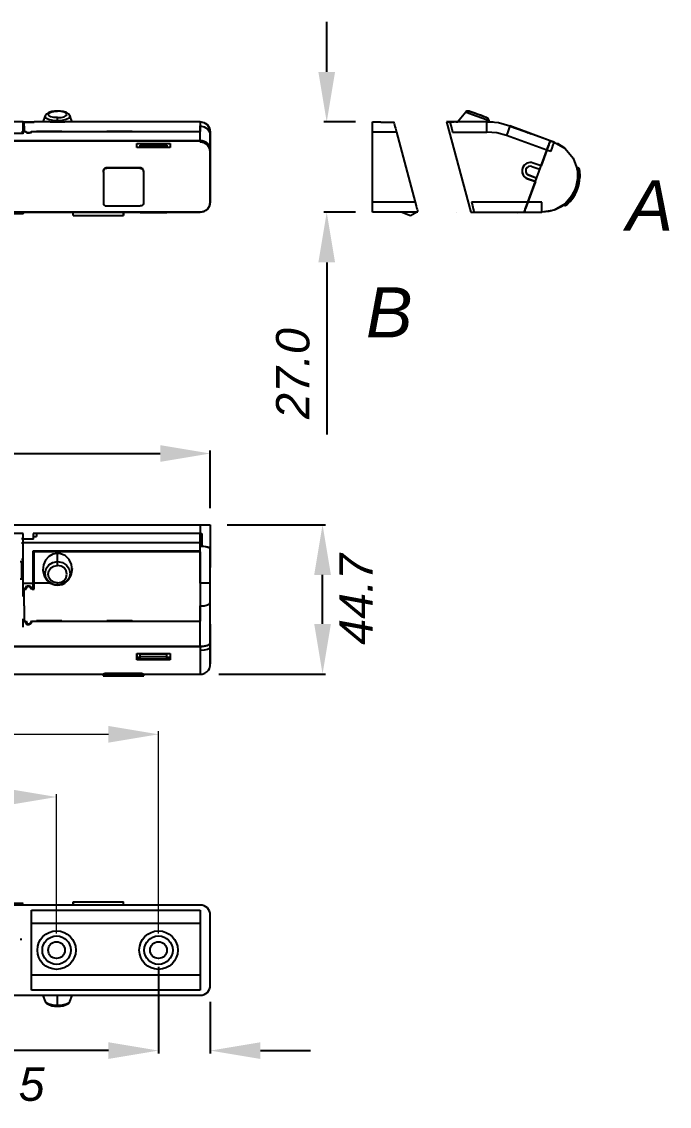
# Model space of a CAD drawing. Extents: x 77 to 189, y 55 to 136.
# Drawn here: x 150.4 to 189.1, y 55 to 119.8 of the extents above; entities that cross this region are included whole.
import ezdxf

# ---------------------------------------------------------------- set-up
doc = ezdxf.new("R2010")
doc.units = 0
doc.header["$MEASUREMENT"] = 0
doc.header["$PDSIZE"] = -1
doc.linetypes.add('PHANTOM', pattern=[12.7, 6.35, -1.27, 1.27, -1.27, 1.27, -1.27])
doc.layers.get('0').update_dxf_attribs({"linetype": 'CONTINUOUS'})
doc.layers.get('DEFPOINTS').update_dxf_attribs({"linetype": 'CONTINUOUS'})
doc.styles.get("Standard").update_dxf_attribs({"font": 'ARIALI.TTF'})
doc.dimstyles.get("Standard").update_dxf_attribs({"dimtxt": 0.18, "dimasz": 0.18, "dimexe": 0.18, "dimexo": 0.0625, "dimgap": 0.09, "dimtad": 0, "dimtih": 1, "dimtoh": 1, "dimdec": 4, "dimzin": 0, "dimdsep": 46, "dimtxsty": 'Standard', "dimcen": 0.09, "dimadec": 65535, "dimazin": 0, "dimtfac": 1, "dimtdec": 4, "dimtofl": 0, "dimtmove": 0, "dimatfit": 0, "dimfxl": 0, "dimtolj": 1, "dimtzin": 0, "dimarcsym": 0})

# ---------------------------------------------------------------- blocks, each defined once
blk = doc.blocks.new('*D0')
at = {"color": 0, "linetype": 'ByBlock'}
for p, q in [((171.98, 116.847), (171.98, 119.847)), ((173.71, 113.847), (171.8, 113.847)), ((173.71, 108.447), (171.8, 108.447)), ((171.98, 105.447), (171.98, 95.147))]:
    blk.add_line(p, q, dxfattribs=at)
for points in [[(171.48, 116.847), (172.48, 116.847), (171.98, 113.847)], [(171.48, 105.447), (172.48, 105.447), (171.98, 108.447)]]:
    blk.add_solid(points, dxfattribs=at)
at = {"layer": 'DEFPOINTS', "color": 0, "linetype": 'ByBlock'}
for p in [(174.71, 113.847), (171.98, 108.447), (174.71, 108.447)]:
    blk.add_point(p, dxfattribs=at)
at = {"color": 0, "linetype": 'ByBlock', "insert": (169.959, 98.797), "char_height": 2, "attachment_point": 5, "rotation": 90}
blk.add_mtext('\\A1;27.0', dxfattribs=at)
blk = doc.blocks.new('*D1')
at = {"color": 0, "linetype": 'ByBlock'}
for p, q in [((81.247, 90.754), (81.247, 94.195)), ((161.647, 90.754), (161.647, 94.195)), ((84.247, 94.015), (158.647, 94.015))]:
    blk.add_line(p, q, dxfattribs=at)
for points in [[(84.247, 94.515), (84.247, 93.515), (81.247, 94.015)], [(158.647, 94.515), (158.647, 93.515), (161.647, 94.015)]]:
    blk.add_solid(points, dxfattribs=at)
at = {"layer": 'DEFPOINTS', "color": 0, "linetype": 'ByBlock'}
for p in [(161.647, 94.015), (81.247, 89.754), (161.647, 89.754)]:
    blk.add_point(p, dxfattribs=at)
at = {"color": 0, "linetype": 'ByBlock', "insert": (121.447, 96.036), "char_height": 2, "attachment_point": 5}
blk.add_mtext('\\A1;402.0', dxfattribs=at)
blk = doc.blocks.new('*D2')
at = {"color": 0, "linetype": 'ByBlock'}
for p, q in [((162.647, 89.754), (168.544, 89.754)), ((168.364, 83.821), (168.364, 86.754)), ((162.16, 80.821), (168.544, 80.821))]:
    blk.add_line(p, q, dxfattribs=at)
for points in [[(167.864, 86.754), (168.864, 86.754), (168.364, 89.754)], [(167.864, 83.821), (168.864, 83.821), (168.364, 80.821)]]:
    blk.add_solid(points, dxfattribs=at)
at = {"layer": 'DEFPOINTS', "color": 0, "linetype": 'ByBlock'}
for p in [(161.647, 89.754), (168.364, 89.754), (161.16, 80.821)]:
    blk.add_point(p, dxfattribs=at)
at = {"color": 0, "linetype": 'ByBlock', "insert": (170.364, 85.287), "char_height": 2, "attachment_point": 5, "rotation": 90}
blk.add_mtext('\\A1;44.7', dxfattribs=at)
blk = doc.blocks.new('*D4')
at = {"color": 0, "linetype": 'ByBlock'}
for p, q in [((158.547, 63.304), (158.547, 58.115)), ((161.647, 61.204), (161.647, 58.115)), ((155.547, 58.295), (145.477, 58.295)), ((164.647, 58.295), (167.647, 58.295))]:
    blk.add_line(p, q, dxfattribs=at)
for points in [[(155.547, 58.795), (155.547, 57.795), (158.547, 58.295)], [(164.647, 58.795), (164.647, 57.795), (161.647, 58.295)]]:
    blk.add_solid(points, dxfattribs=at)
at = {"layer": 'DEFPOINTS', "color": 0, "linetype": 'ByBlock'}
for p in [(158.547, 64.304), (161.647, 62.204), (158.547, 58.295)]:
    blk.add_point(p, dxfattribs=at)
at = {"color": 0, "linetype": 'ByBlock', "insert": (149.012, 56.274), "char_height": 2, "attachment_point": 5}
blk.add_mtext('\\A1;15.5', dxfattribs=at)
blk = doc.blocks.new('*D9')
at = {"color": 0, "linetype": 'Continuous', "lineweight": 0}
for p, q in [((90.447, 65.304), (90.447, 73.645)), ((93.447, 73.465), (149.447, 73.465)), ((152.447, 65.304), (152.447, 73.645))]:
    blk.add_line(p, q, dxfattribs=at)
for points in [[(93.447, 73.965), (93.447, 72.965), (90.447, 73.465)], [(149.447, 73.965), (149.447, 72.965), (152.447, 73.465)]]:
    blk.add_solid(points, dxfattribs=at)
at = {"layer": 'DEFPOINTS', "color": 0, "linetype": 'Continuous', "lineweight": 0}
for p in [(152.447, 73.465), (90.447, 64.304), (152.447, 64.304)]:
    blk.add_point(p, dxfattribs=at)
at = {"color": 0, "linetype": 'Continuous', "lineweight": 0, "insert": (121.447, 75.487), "char_height": 2, "attachment_point": 5}
blk.add_mtext('\\A1;310.0', dxfattribs=at)
blk = doc.blocks.new('*D10')
at = {"color": 0, "linetype": 'Continuous', "lineweight": 0}
for p, q in [((84.347, 65.304), (84.347, 77.397)), ((87.347, 77.217), (155.547, 77.217)), ((158.547, 65.304), (158.547, 77.397))]:
    blk.add_line(p, q, dxfattribs=at)
for points in [[(87.347, 77.717), (87.347, 76.717), (84.347, 77.217)], [(155.547, 77.717), (155.547, 76.717), (158.547, 77.217)]]:
    blk.add_solid(points, dxfattribs=at)
at = {"layer": 'DEFPOINTS', "color": 0, "linetype": 'Continuous', "lineweight": 0}
for p in [(158.547, 77.217), (84.347, 64.304), (158.547, 64.304)]:
    blk.add_point(p, dxfattribs=at)
at = {"color": 0, "linetype": 'Continuous', "lineweight": 0, "insert": (121.447, 79.238), "char_height": 2, "attachment_point": 5}
blk.add_mtext('\\A1;371.0', dxfattribs=at)

msp = doc.modelspace()

# ---------------------------------------------------------------- linework, layer by layer
at = {"color": 7, "linetype": 'Continuous'}
for p, q in [((151.766, 114.211), (151.625, 113.851)), ((153.389, 113.851), (153.248, 114.211)), ((176.931, 114.428), (176.443, 113.839)), ((176.943, 114.423), (176.918, 114.432)), ((150.447, 113.847), (133.647, 113.847)), ((150.447, 113.849), (151.047, 113.849)), ((150.547, 113.832), (150.447, 113.832)), ((150.447, 113.247), (150.447, 113.832)), ((150.507, 113.832), (150.634, 113.832)), ((150.507, 113.607), (150.507, 113.274)), ((150.547, 113.832), (150.662, 113.845)), ((150.547, 113.832), (150.547, 113.832)), ((150.662, 113.845), (150.662, 113.839)), ((150.662, 113.845), (150.831, 113.845)), ((150.831, 113.845), (150.831, 113.844)), ((150.947, 113.832), (150.85, 113.844)), ((151.047, 113.832), (150.947, 113.832)), ((150.98, 113.832), (151.107, 113.832)), ((151.047, 113.849), (151.047, 113.849)), ((151.047, 113.849), (151.047, 113.832)), ((151.047, 113.849), (151.107, 113.849)), ((152.073, 113.849), (151.107, 113.849)), ((161.047, 113.849), (152.941, 113.849)), ((161.047, 113.849), (161.047, 113.849)), ((161.047, 113.274), (161.047, 113.608)), ((161.047, 113.608), (161.047, 113.274)), ((171.342, 113.247), (171.342, 113.847)), ((171.342, 113.847), (171.858, 113.847)), ((171.858, 113.839), (172.62, 113.839)), ((175.779, 113.848), (175.779, 113.847)), ((175.779, 113.848), (176.231, 113.848)), ((175.986, 113.847), (175.779, 113.847)), ((176.266, 113.847), (175.986, 113.847)), ((178.2, 113.848), (176.266, 113.847)), ((176.267, 113.849), (176.267, 113.849)), ((178.201, 113.849), (176.331, 113.849)), ((176.331, 113.849), (176.451, 113.849)), ((178.361, 113.844), (178.361, 113.844)), ((178.566, 113.831), (178.414, 113.841)), ((178.566, 113.831), (178.566, 113.831)), ((178.566, 113.831), (178.566, 113.831)), ((178.568, 113.83), (178.568, 113.83)), ((178.568, 113.83), (178.568, 113.83)), ((181.987, 112.726), (179.568, 113.606)), ((180.428, 113.295), (179.569, 113.608)), ((179.569, 113.608), (180.485, 113.274)), ((179.569, 113.607), (180.429, 113.294)), ((179.569, 113.606), (180.484, 113.273)), ((150.447, 113.168), (92.447, 113.167)), ((150.447, 113.144), (150.447, 113.274)), ((150.447, 113.274), (150.547, 113.274)), ((150.507, 113.274), (150.634, 113.274)), ((150.547, 113.274), (150.662, 113.205)), ((150.634, 113.274), (150.634, 113.222)), ((150.662, 113.205), (150.831, 113.205)), ((150.947, 113.274), (150.831, 113.205)), ((150.947, 113.274), (161.047, 113.274)), ((150.98, 113.274), (151.247, 113.274)), ((151.247, 113.294), (152.767, 113.294)), ((151.247, 113.274), (151.247, 113.294)), ((152.766, 113.274), (152.767, 113.294)), ((152.767, 113.294), (152.767, 113.274)), ((155.447, 113.294), (156.967, 113.294)), ((155.447, 113.274), (155.447, 113.294)), ((156.966, 113.274), (156.967, 113.294)), ((156.967, 113.294), (156.967, 113.274)), ((156.967, 113.274), (161.047, 113.274)), ((161.647, 113.249), (161.647, 109.049)), ((161.647, 113.247), (161.647, 112.26)), ((171.342, 109.047), (171.342, 113.247)), ((172.779, 113.247), (173.904, 109.047)), ((180.429, 113.294), (180.485, 113.274)), ((180.429, 113.294), (180.429, 113.294)), ((180.484, 113.275), (180.429, 113.294)), ((180.429, 113.294), (180.429, 113.294)), ((180.429, 113.294), (180.429, 113.294)), ((180.429, 113.294), (180.429, 113.294)), ((180.429, 113.293), (180.429, 113.293)), ((180.429, 113.293), (180.429, 113.293)), ((180.484, 113.273), (180.484, 113.273)), ((180.484, 113.273), (180.672, 113.204)), ((180.484, 113.273), (180.672, 113.204)), ((180.484, 113.273), (180.484, 113.273)), ((180.842, 113.144), (180.485, 113.274)), ((180.485, 113.273), (180.485, 113.273)), ((180.485, 113.273), (180.485, 113.273)), ((180.485, 113.272), (180.485, 113.272)), ((181.989, 112.727), (180.486, 113.274)), ((180.642, 113.217), (180.674, 113.205)), ((180.648, 113.213), (180.841, 113.143)), ((180.672, 113.204), (180.672, 113.204)), ((180.674, 113.205), (180.674, 113.205)), ((81.847, 112.726), (161.047, 112.727)), ((161.047, 112.727), (82.847, 112.726)), ((157.247, 112.561), (159.247, 112.561)), ((157.247, 112.327), (157.247, 112.561)), ((157.247, 112.327), (157.247, 112.561)), ((159.247, 112.328), (157.247, 112.327)), ((157.447, 112.462), (159.047, 112.462)), ((157.447, 112.393), (157.447, 112.462)), ((159.047, 112.394), (157.447, 112.393)), ((157.447, 112.327), (157.447, 112.393)), ((159.047, 112.462), (159.047, 112.328)), ((159.047, 112.394), (159.047, 112.462)), ((159.047, 112.328), (159.047, 112.394)), ((159.247, 112.561), (159.247, 112.328)), ((181.989, 112.727), (181.987, 112.726)), ((181.987, 112.726), (181.989, 112.727)), ((181.987, 112.726), (181.987, 112.726)), ((181.989, 112.727), (182.232, 112.638)), ((182.416, 112.559), (182.8, 112.326)), ((182.416, 112.559), (182.416, 112.559)), ((182.8, 112.326), (182.416, 112.559)), ((182.417, 112.56), (182.801, 112.327)), ((182.417, 112.56), (182.417, 112.56)), ((182.8, 112.327), (182.417, 112.56)), ((182.418, 112.561), (182.801, 112.328)), ((182.418, 112.561), (182.418, 112.561)), ((182.801, 112.327), (182.418, 112.561)), ((182.801, 112.327), (182.8, 112.327)), ((182.8, 112.326), (182.8, 112.326)), ((182.801, 112.328), (182.801, 112.327)), ((161.647, 109.049), (161.647, 112.163)), ((161.647, 112.163), (161.647, 109.049)), ((180.649, 109.047), (181.782, 112.162)), ((181.782, 112.162), (181.44, 111.221)), ((155.447, 111.122), (157.447, 111.122)), ((157.447, 111.081), (155.447, 111.081)), ((180.895, 111.186), (181.365, 111.015)), ((181.44, 111.221), (180.97, 111.392)), ((183.591, 111.122), (183.591, 111.122)), ((183.703, 111.081), (183.591, 111.122)), ((183.591, 111.122), (183.703, 111.081)), ((183.703, 111.081), (183.703, 111.081)), ((155.247, 110.894), (155.247, 110.855)), ((157.647, 110.894), (157.647, 110.855)), ((180.628, 110.453), (181.098, 110.282)), ((181.098, 110.282), (180.628, 110.452)), ((180.704, 110.661), (181.137, 110.503)), ((181.174, 110.49), (180.704, 110.661)), ((181.173, 110.489), (180.704, 110.66)), ((181.173, 110.489), (180.704, 110.66)), ((181.137, 110.503), (181.136, 110.503)), ((181.137, 110.503), (181.174, 110.49)), ((181.137, 110.503), (181.137, 110.503)), ((183.635, 110.777), (183.634, 110.894)), ((183.645, 110.782), (183.645, 110.782)), ((183.747, 110.744), (183.645, 110.782)), ((183.645, 110.782), (183.748, 110.744)), ((183.739, 110.855), (183.739, 110.738)), ((183.739, 110.855), (183.739, 110.738)), ((183.748, 110.744), (183.747, 110.744)), ((181.098, 110.282), (180.649, 109.047)), ((157.647, 109.014), (157.647, 108.976)), ((182.976, 109.042), (183.027, 109.099)), ((182.977, 109.04), (182.978, 109.04)), ((182.979, 109.041), (182.979, 109.041)), ((182.979, 109.041), (182.979, 109.041)), ((183.029, 109.09), (183.132, 109.053)), ((183.125, 109.06), (183.055, 108.976)), ((183.125, 109.06), (183.055, 108.976)), ((183.132, 109.053), (183.132, 109.053)), ((157.447, 108.449), (85.447, 108.447)), ((92.447, 108.362), (150.447, 108.363)), ((147.647, 108.449), (157.247, 108.449)), ((147.647, 108.449), (160.947, 108.449)), ((150.447, 108.449), (150.447, 108.449)), ((150.447, 108.449), (150.447, 108.449)), ((150.447, 108.447), (150.447, 108.382)), ((150.447, 108.447), (151.047, 108.447)), ((151.047, 108.449), (151.047, 108.449)), ((151.047, 108.447), (151.047, 108.449)), ((151.047, 108.447), (153.447, 108.447)), ((156.447, 108.449), (153.447, 108.449)), ((153.447, 108.263), (153.447, 108.449)), ((155.447, 108.826), (157.447, 108.826)), ((156.447, 108.449), (156.447, 108.449)), ((156.447, 108.449), (156.447, 108.263)), ((156.447, 108.263), (156.447, 108.449)), ((156.447, 108.447), (157.447, 108.447)), ((157.247, 108.449), (157.447, 108.449)), ((159.247, 108.449), (157.247, 108.449)), ((157.247, 108.449), (157.247, 108.449)), ((157.447, 108.433), (159.047, 108.433)), ((159.047, 108.449), (159.047, 108.433)), ((159.047, 108.433), (159.047, 108.449)), ((160.947, 108.449), (159.047, 108.449)), ((159.047, 108.449), (159.247, 108.449)), ((159.047, 108.447), (161.047, 108.447)), ((159.247, 108.449), (161.047, 108.449)), ((159.247, 108.449), (159.247, 108.449)), ((161.047, 108.449), (160.947, 108.449)), ((160.947, 108.449), (161.047, 108.449)), ((160.947, 108.449), (160.947, 108.449)), ((161.047, 108.449), (160.947, 108.449)), ((161.047, 108.449), (161.047, 108.449)), ((172.983, 108.447), (171.342, 108.447)), ((174.063, 108.456), (172.983, 108.456)), ((173.068, 108.467), (173.632, 108.262)), ((176.351, 108.456), (176.351, 108.447)), ((177.226, 108.447), (177.433, 108.447)), ((177.433, 108.447), (179.153, 108.447)), ((179.153, 108.447), (180.43, 108.447)), ((179.153, 108.447), (179.153, 108.447)), ((180, 108.447), (180.042, 108.432)), ((180.042, 108.432), (180.074, 108.447)), ((180.43, 108.447), (181.492, 108.447)), ((182.882, 108.826), (182.77, 108.867)), ((183.048, 108.968), (183.048, 108.968)), ((153.447, 108.263), (156.447, 108.263)), ((81.847, 89.754), (161.047, 89.754)), ((161.047, 89.754), (161.647, 89.754)), ((161.647, 89.754), (161.647, 88.316)), ((150.447, 89.238), (133.647, 89.238)), ((150.447, 88.891), (150.447, 89.238)), ((150.447, 88.683), (150.447, 89.042)), ((151.047, 89.238), (151.047, 88.891)), ((161.047, 89.238), (151.047, 89.238)), ((151.047, 89.042), (151.247, 89.042)), ((151.247, 89.238), (151.247, 89.042)), ((161.047, 88.683), (161.047, 89.238)), ((161.047, 89.238), (161.146, 89.238)), ((161.147, 89.238), (161.147, 88.475)), ((150.447, 88.65), (150.347, 88.65)), ((150.447, 88.891), (150.447, 88.864)), ((151.047, 88.891), (150.447, 88.891)), ((150.447, 88.683), (161.047, 88.683)), ((150.447, 86.262), (150.447, 88.683)), ((151.047, 88.864), (151.047, 88.891)), ((161.047, 88.872), (161.047, 88.799)), ((161.047, 88.476), (161.047, 88.683)), ((161.047, 88.638), (161.147, 88.638)), ((161.647, 86.262), (161.647, 88.315)), ((161.647, 88.315), (161.647, 87.19)), ((150.347, 87.686), (150.447, 87.686)), ((151.047, 88.197), (161.047, 88.196)), ((151.047, 86.262), (151.047, 88.197)), ((151.047, 87.943), (151.047, 88.197)), ((151.047, 87.594), (151.047, 87.943)), ((151.047, 87.943), (151.107, 87.943)), ((151.107, 88.133), (151.107, 88.197)), ((161.047, 88.133), (151.107, 88.133)), ((151.107, 86.262), (151.107, 88.133)), ((161.047, 86.262), (161.047, 88.196)), ((161.047, 88.133), (161.047, 86.262)), ((150.373, 87.527), (150.273, 87.527)), ((150.447, 87.427), (150.373, 87.427)), ((150.374, 86.74), (150.373, 87.068)), ((150.373, 87.068), (150.447, 87.068)), ((151.047, 87.594), (151.047, 87.369)), ((151.107, 87.594), (151.047, 87.594)), ((151.107, 87.369), (151.047, 87.369)), ((151.047, 87.069), (151.107, 87.069)), ((151.047, 85.897), (151.047, 86.971)), ((161.647, 83.813), (161.647, 87.19)), ((150.274, 86.527), (150.374, 86.527)), ((150.447, 86.74), (150.374, 86.74)), ((150.374, 86.627), (150.447, 86.627)), ((150.547, 85.897), (150.447, 85.897)), ((150.507, 85.823), (150.447, 85.823)), ((150.447, 85.465), (150.447, 85.823)), ((150.507, 85.896), (150.507, 85.897)), ((150.507, 85.896), (150.634, 85.896)), ((150.547, 85.897), (150.662, 86.102)), ((150.634, 85.896), (150.634, 86.051)), ((150.662, 86.102), (150.831, 86.102)), ((150.947, 85.897), (150.831, 86.102)), ((151.047, 85.897), (150.947, 85.897)), ((150.98, 85.896), (150.98, 85.897)), ((150.98, 85.896), (151.107, 85.896)), ((150.447, 85.465), (150.507, 85.465)), ((150.507, 84.894), (150.507, 83.979)), ((161.047, 83.978), (161.047, 84.894)), ((161.047, 84.894), (161.047, 83.978)), ((150.447, 83.978), (150.447, 84.127)), ((150.447, 83.978), (150.547, 83.978)), ((150.447, 83.622), (150.447, 83.978)), ((150.507, 83.979), (150.634, 83.979)), ((150.547, 83.979), (150.547, 83.978)), ((150.547, 83.978), (150.662, 83.79)), ((150.662, 83.79), (150.662, 83.892)), ((150.662, 83.79), (150.831, 83.79)), ((150.947, 83.978), (150.831, 83.79)), ((150.831, 83.79), (150.831, 83.819)), ((150.947, 83.978), (161.047, 83.978)), ((150.98, 83.978), (151.247, 83.978)), ((151.247, 84.034), (152.767, 84.034)), ((151.247, 83.979), (151.247, 84.034)), ((151.247, 83.978), (151.255, 84.034)), ((152.759, 84.034), (152.767, 83.978)), ((152.767, 84.034), (152.767, 83.979)), ((155.447, 84.034), (156.967, 84.034)), ((155.447, 83.979), (155.447, 84.034)), ((156.959, 84.034), (156.967, 83.978)), ((156.967, 84.034), (156.967, 83.978)), ((156.967, 83.978), (161.047, 83.978)), ((161.647, 83.813), (161.647, 82.68)), ((161.647, 82.68), (161.647, 83.813)), ((161.647, 82.971), (161.647, 83.813)), ((81.847, 82.476), (161.047, 82.475)), ((161.047, 82.475), (82.847, 82.476)), ((157.247, 82.046), (159.247, 82.046)), ((157.247, 81.662), (157.247, 82.046)), ((157.247, 82.046), (157.247, 81.793)), ((157.447, 81.803), (157.247, 81.803)), ((157.247, 81.793), (157.247, 81.662)), ((157.247, 81.793), (157.447, 81.793)), ((157.447, 82.046), (157.447, 82.039)), ((157.447, 81.851), (157.447, 82.039)), ((157.447, 82.039), (159.047, 82.039)), ((159.047, 81.851), (157.447, 81.851)), ((157.447, 81.732), (157.447, 81.851)), ((159.047, 82.039), (159.047, 82.046)), ((159.047, 81.803), (159.047, 82.046)), ((159.047, 81.851), (159.047, 82.039)), ((159.047, 81.732), (159.047, 81.851)), ((159.047, 81.732), (159.047, 81.803)), ((159.247, 81.803), (159.047, 81.803)), ((159.047, 81.793), (159.247, 81.793)), ((159.247, 82.046), (159.247, 81.662)), ((159.247, 81.662), (157.247, 81.662)), ((157.447, 81.732), (159.047, 81.732)), ((94.439, 80.812), (155.247, 80.811)), ((155.231, 80.711), (157.663, 80.711)), ((155.247, 80.829), (155.247, 80.724)), ((155.447, 80.873), (157.447, 80.872)), ((157.447, 80.761), (155.447, 80.761)), ((157.647, 80.829), (157.647, 80.826)), ((157.647, 80.829), (157.647, 80.724)), ((157.647, 80.811), (161.047, 80.811)), ((161.047, 67.004), (81.847, 67.004)), ((150.447, 67.088), (92.447, 67.089)), ((153.447, 67.188), (153.447, 67.002)), ((153.447, 67.004), (153.447, 67.188)), ((153.447, 67.188), (156.447, 67.188)), ((156.447, 67.004), (156.447, 67.188)), ((157.447, 67.018), (157.447, 67.002)), ((157.447, 67.004), (157.447, 67.018)), ((157.447, 67.018), (159.047, 67.018)), ((159.047, 67.004), (159.047, 67.018)), ((150.947, 61.904), (150.947, 66.704)), ((150.947, 66.704), (161.047, 66.704)), ((161.047, 66.704), (161.047, 61.904)), ((161.647, 62.204), (161.647, 66.404)), ((150.947, 65.909), (161.047, 65.909)), ((150.273, 64.96), (150.373, 64.96)), ((161.047, 62.802), (150.947, 62.802)), ((161.047, 61.904), (150.947, 61.904)), ((81.847, 61.604), (161.047, 61.604)), ((150.447, 61.602), (150.447, 61.602)), ((150.447, 61.602), (161.047, 61.602)), ((150.447, 61.602), (151.047, 61.602)), ((151.047, 61.602), (161.047, 61.602)), ((151.047, 61.602), (151.047, 61.602)), ((151.625, 61.6), (151.766, 61.24)), ((153.248, 61.24), (153.389, 61.6)), ((161.047, 61.602), (161.047, 61.602))]:
    msp.add_line(p, q, dxfattribs=at)
at = {"color": 7, "linetype": 'PHANTOM'}
for p, q in [((152.507, 113.921), (152.507, 114.109)), ((152.507, 113.847), (152.507, 113.921)), ((178.2, 113.848), (178.2, 113.848)), ((178.201, 113.849), (178.201, 113.849)), ((178.201, 113.849), (178.201, 113.849)), ((178.324, 113.847), (178.324, 113.921)), ((179.569, 113.608), (179.569, 113.607)), ((179.569, 113.606), (179.569, 113.606)), ((150.447, 113.247), (150.347, 113.247)), ((150.807, 113.215), (150.807, 113.205)), ((161.047, 112.727), (161.047, 113.274)), ((161.647, 113.249), (161.647, 113.249)), ((161.647, 112.163), (161.647, 113.044)), ((172.779, 113.247), (171.342, 113.247)), ((176.147, 113.247), (178.2, 113.247)), ((181.782, 112.162), (179.363, 113.042)), ((180.841, 113.143), (180.842, 113.144)), ((161.047, 112.727), (161.047, 112.638)), ((182.23, 112.637), (181.987, 112.726)), ((182.232, 112.638), (182.23, 112.637)), ((161.647, 112.075), (161.647, 112.163)), ((182.025, 112.073), (181.782, 112.162)), ((155.447, 111.081), (155.447, 111.122)), ((157.447, 111.122), (157.447, 111.081)), ((180.628, 110.452), (180.628, 110.453)), ((180.704, 110.661), (180.704, 110.661)), ((180.704, 110.66), (180.704, 110.66)), ((183.634, 110.894), (183.739, 110.855)), ((183.651, 110.566), (183.748, 110.531)), ((161.647, 109.049), (161.647, 109.049)), ((161.647, 109.049), (161.647, 109.049)), ((173.904, 109.047), (171.342, 109.047)), ((180.649, 109.047), (177.272, 109.047)), ((181.492, 109.047), (180.649, 109.047)), ((183.172, 109.251), (183.271, 109.215)), ((161.047, 108.449), (161.047, 108.449)), ((161.047, 108.449), (161.047, 108.449)), ((182.971, 109.006), (183.055, 108.976)), ((161.047, 89.754), (161.047, 89.238)), ((150.347, 88.938), (150.447, 88.938)), ((161.047, 88.196), (161.047, 88.476)), ((152.507, 87.545), (152.507, 88.035)), ((150.447, 86.262), (151.047, 86.262)), ((152.073, 86.262), (151.107, 86.262)), ((152.507, 86.14), (152.507, 86.271)), ((152.507, 86.14), (152.507, 86.14)), ((92.447, 85.482), (150.447, 85.481)), ((161.647, 82.68), (161.647, 85.099)), ((161.047, 82.475), (161.047, 83.978)), ((161.047, 82.475), (161.047, 82.232)), ((161.647, 82.437), (161.647, 82.68)), ((155.447, 80.761), (155.447, 80.873)), ((157.447, 80.872), (157.447, 80.761)), ((152.507, 61.019), (152.507, 61.602)), ((161.047, 61.602), (161.047, 61.602))]:
    msp.add_line(p, q, dxfattribs=at)
at = {"linetype": 'Continuous'}
for p, q in [((175.779, 113.847), (177.226, 108.447)), ((171.342, 108.447), (171.342, 109.047)), ((173.632, 108.262), (174.054, 108.49))]:
    msp.add_line(p, q, dxfattribs=at)
at = {"color": 5, "linetype": 'Continuous'}
msp.add_line((153.376, 87.136), (153.376, 87.092), dxfattribs=at)
at = {"color": 7, "linetype": 'PHANTOM', "flags": 128}
for points in [[(152.507, 113.921), (152.22, 113.94), (151.972, 113.998), (151.814, 114.08), (151.759, 114.181), (151.778, 114.21)], [(152.507, 114.109), (152.293, 114.123), (152.111, 114.165), (151.99, 114.227), (151.947, 114.3), (151.99, 114.373), (152.111, 114.435), (152.293, 114.477), (152.507, 114.492)], [(152.507, 114.109), (152.721, 114.123), (152.903, 114.165), (153.024, 114.227), (153.067, 114.3), (153.024, 114.373), (152.903, 114.436), (152.721, 114.477), (152.507, 114.492)], [(153.234, 114.21), (153.255, 114.172), (153.191, 114.073), (153.026, 113.992), (152.783, 113.939), (152.507, 113.921)], [(177.14, 114.492), (177.074, 114.504), (177.005, 114.492), (176.957, 114.467), (176.918, 114.432)], [(178.324, 113.921), (178.27, 113.94), (178.112, 113.998), (177.885, 114.08), (177.61, 114.181), (177.337, 114.28), (177.115, 114.361), (176.968, 114.414), (176.943, 114.423)], [(178.192, 114.109), (178.152, 114.123), (178.038, 114.165), (177.867, 114.227), (177.666, 114.3), (177.465, 114.373), (177.294, 114.435), (177.18, 114.477), (177.14, 114.492)], [(178.192, 114.109), (178.152, 114.123), (178.038, 114.165), (177.867, 114.227), (177.666, 114.3)], [(161.647, 113.249), (161.601, 113.478), (161.471, 113.673), (161.277, 113.803), (161.047, 113.849)], [(161.047, 113.608), (161.277, 113.565), (161.471, 113.442), (161.601, 113.259), (161.647, 113.044)], [(178.324, 113.921), (178.313, 113.986), (178.279, 114.047), (178.238, 114.085), (178.192, 114.109)], [(178.2, 113.247), (178.2, 113.477), (178.2, 113.672), (178.2, 113.802), (178.2, 113.847)], [(179.568, 113.606), (179.552, 113.563), (179.508, 113.441), (179.441, 113.258), (179.363, 113.042)], [(179.363, 113.042), (178.79, 113.196), (178.2, 113.247)], [(161.647, 112.075), (161.601, 112.29), (161.471, 112.473), (161.276, 112.596), (161.047, 112.638)], [(182.025, 112.073), (182.104, 112.289), (182.17, 112.472), (182.215, 112.594), (182.23, 112.637)], [(161.047, 108.449), (161.277, 108.494), (161.471, 108.624), (161.601, 108.819), (161.647, 109.049)], [(181.492, 108.447), (181.492, 108.493), (181.492, 108.623), (181.492, 108.818), (181.492, 109.047)], [(152.507, 86.14), (152.22, 86.193), (151.972, 86.352), (151.814, 86.579), (151.759, 86.854), (151.823, 87.126), (151.988, 87.349), (152.231, 87.496), (152.507, 87.545)], [(152.507, 86.271), (152.293, 86.311), (152.111, 86.425), (151.99, 86.596), (151.947, 86.797), (151.99, 86.999), (152.111, 87.17), (152.293, 87.284), (152.507, 87.324)], [(152.507, 87.324), (152.507, 87.389), (152.507, 87.458), (152.507, 87.507), (152.507, 87.545)], [(152.507, 87.545), (152.794, 87.491), (153.042, 87.333), (153.2, 87.106), (153.255, 86.831), (153.191, 86.559), (153.026, 86.336), (152.783, 86.189), (152.507, 86.14)], [(152.507, 86.271), (152.721, 86.311), (152.903, 86.425), (153.024, 86.596), (153.067, 86.797), (153.024, 86.999), (152.903, 87.17), (152.721, 87.284), (152.507, 87.324)], [(161.647, 86.262), (161.601, 86.262), (161.471, 86.262), (161.277, 86.262), (161.047, 86.262)], [(161.047, 84.894), (161.277, 84.91), (161.471, 84.954), (161.601, 85.021), (161.647, 85.099)], [(161.647, 82.437), (161.601, 82.358), (161.471, 82.292), (161.276, 82.247), (161.047, 82.232)], [(161.047, 82.232), (161.047, 81.582), (161.047, 81.1), (161.047, 80.843), (161.047, 80.843)], [(151.778, 61.241), (151.823, 61.171), (151.988, 61.09), (152.231, 61.037), (152.507, 61.019)], [(152.507, 61.019), (152.794, 61.038), (153.042, 61.096), (153.2, 61.178), (153.234, 61.241)], [(152.507, 60.959), (152.507, 60.947), (152.507, 60.959), (152.507, 60.984), (152.507, 61.019)]]:
    msp.add_lwpolyline(points, dxfattribs=at)
at = {"color": 7, "linetype": 'Continuous', "flags": 128}
for points in [[(152.507, 114.504), (152.322, 114.494), (152.171, 114.47), (151.975, 114.408), (151.861, 114.338), (151.766, 114.211)], [(153.248, 114.211), (153.153, 114.339), (153.039, 114.408), (152.843, 114.47), (152.692, 114.494), (152.507, 114.504)], [(177.657, 114.301), (177.485, 114.364), (177.317, 114.424), (177.13, 114.478), (177.029, 114.486), (176.946, 114.46)], [(177.666, 114.3), (177.465, 114.373), (177.294, 114.436), (177.18, 114.477), (177.14, 114.492)], [(178.31, 113.926), (178.308, 113.952), (178.303, 113.977), (178.282, 114.021), (178.254, 114.054), (178.223, 114.078), (178.06, 114.151), (177.867, 114.225), (177.674, 114.295), (177.657, 114.301)], [(150.447, 113.832), (150.447, 113.836), (150.447, 113.839), (150.447, 113.842), (150.447, 113.844), (150.447, 113.846), (150.447, 113.848), (150.447, 113.848), (150.447, 113.849)], [(150.507, 113.607), (150.507, 113.649), (150.507, 113.687), (150.507, 113.722), (150.507, 113.752), (150.507, 113.778), (150.507, 113.8), (150.507, 113.818), (150.507, 113.832)], [(150.634, 113.832), (150.644, 113.837), (150.673, 113.84), (150.718, 113.843), (150.772, 113.844), (150.807, 113.844)], [(150.807, 113.844), (150.863, 113.844), (150.913, 113.842), (150.951, 113.84), (150.975, 113.836), (150.98, 113.832)], [(151.047, 113.849), (151.047, 113.848), (151.047, 113.848), (151.047, 113.846), (151.047, 113.844), (151.047, 113.842), (151.047, 113.839), (151.047, 113.836), (151.047, 113.832)], [(151.107, 113.832), (151.107, 113.836), (151.107, 113.839), (151.107, 113.842), (151.107, 113.844), (151.107, 113.846), (151.107, 113.848), (151.107, 113.848), (151.107, 113.849)], [(152.073, 113.849), (152.334, 113.847), (152.507, 113.847)], [(152.507, 113.847), (152.783, 113.848), (152.941, 113.849)], [(161.047, 113.849), (161.268, 113.807), (161.374, 113.752), (161.471, 113.673), (161.545, 113.583), (161.605, 113.47), (161.647, 113.249)], [(161.047, 113.849), (161.047, 113.845), (161.047, 113.834), (161.047, 113.815), (161.047, 113.788), (161.047, 113.754), (161.047, 113.712), (161.047, 113.664), (161.047, 113.608)], [(172.618, 113.847), (172.629, 113.805), (172.644, 113.75), (172.665, 113.672), (172.689, 113.582), (172.72, 113.468), (172.779, 113.247)], [(175.989, 113.839), (176.007, 113.772), (176.043, 113.635), (176.094, 113.447), (176.147, 113.247)], [(179.568, 113.606), (178.894, 113.787), (178.2, 113.847)], [(178.201, 113.849), (178.306, 113.847), (178.324, 113.847)], [(150.634, 113.274), (150.643, 113.255), (150.671, 113.237), (150.714, 113.224), (150.768, 113.216), (150.807, 113.215)], [(150.807, 113.215), (150.864, 113.218), (150.915, 113.228), (150.953, 113.242), (150.976, 113.261), (150.98, 113.274)], [(152.767, 113.274), (153.933, 113.274), (155.447, 113.274)], [(161.647, 113.044), (161.647, 113.197), (161.647, 113.249)], [(180.484, 113.273), (180.544, 113.251), (180.573, 113.24), (180.6, 113.231), (180.621, 113.223), (180.636, 113.218), (180.648, 113.213)], [(180.484, 113.273), (180.544, 113.251), (180.573, 113.24), (180.6, 113.231), (180.621, 113.223), (180.636, 113.218), (180.648, 113.213)], [(180.485, 113.273), (180.485, 113.273), (180.485, 113.272)], [(161.647, 112.163), (161.635, 112.273), (161.601, 112.379), (161.546, 112.476), (161.471, 112.562), (161.38, 112.632), (161.276, 112.684), (161.164, 112.716), (161.047, 112.727)], [(161.047, 112.727), (161.164, 112.716), (161.276, 112.684), (161.38, 112.632), (161.471, 112.562), (161.546, 112.476), (161.601, 112.379), (161.635, 112.273), (161.647, 112.163)], [(182.23, 112.637), (182.88, 112.262), (183.362, 111.687), (183.619, 110.982), (183.619, 110.232), (183.362, 109.527), (182.88, 108.953), (182.23, 108.578), (181.492, 108.447)], [(181.987, 112.726), (181.983, 112.715), (181.972, 112.683), (181.953, 112.631), (181.927, 112.56), (181.896, 112.475), (181.861, 112.378), (181.822, 112.272), (181.782, 112.162)], [(181.782, 112.162), (181.822, 112.272), (181.861, 112.378), (181.896, 112.475), (181.927, 112.56), (181.953, 112.631), (181.972, 112.683), (181.983, 112.715), (181.987, 112.726)], [(182.632, 112.407), (182.881, 112.263), (183.364, 111.689), (183.62, 110.984), (183.62, 110.78)], [(161.647, 109.049), (161.647, 109.143), (161.647, 109.414), (161.647, 109.829), (161.647, 110.338), (161.647, 110.88), (161.647, 111.389), (161.647, 111.804), (161.647, 112.075)], [(155.247, 110.894), (155.261, 110.976), (155.301, 111.049), (155.33, 111.078), (155.365, 111.102), (155.405, 111.117), (155.447, 111.122)], [(155.247, 110.855), (155.261, 110.937), (155.302, 111.01), (155.364, 111.06), (155.431, 111.081), (155.447, 111.081)], [(157.447, 111.122), (157.489, 111.117), (157.528, 111.102), (157.563, 111.079), (157.593, 111.049), (157.633, 110.976), (157.647, 110.894)], [(157.447, 111.081), (157.506, 111.071), (157.558, 111.042), (157.602, 110.997), (157.635, 110.932), (157.647, 110.855)], [(183.634, 110.894), (183.621, 110.976), (183.608, 111.049), (183.601, 111.078), (183.596, 111.102), (183.592, 111.117), (183.591, 111.122)], [(183.739, 110.855), (183.729, 110.937), (183.717, 111.01), (183.707, 111.06), (183.703, 111.081), (183.703, 111.081)], [(183.703, 111.081), (183.705, 111.071), (183.711, 111.042), (183.719, 110.997), (183.73, 110.932), (183.739, 110.855)], [(155.247, 110.855), (155.247, 110.345), (155.247, 109.836), (155.247, 109.368), (155.247, 108.976)], [(157.647, 110.894), (157.647, 110.375), (157.647, 109.87), (157.647, 109.407), (157.647, 109.014)], [(157.647, 110.855), (157.647, 110.345), (157.647, 109.836), (157.647, 109.368), (157.647, 108.976)], [(183.172, 109.251), (183.521, 109.869), (183.651, 110.566)], [(183.651, 110.566), (183.651, 110.646), (183.649, 110.715), (183.647, 110.744), (183.646, 110.764), (183.645, 110.777), (183.645, 110.782)], [(183.75, 110.531), (183.752, 110.61), (183.75, 110.679), (183.749, 110.707), (183.748, 110.727), (183.748, 110.74), (183.747, 110.744)], [(183.748, 110.744), (183.748, 110.734), (183.75, 110.703), (183.751, 110.655), (183.752, 110.591), (183.75, 110.53)], [(161.647, 109.049), (161.605, 108.828), (161.471, 108.624), (161.374, 108.546), (161.268, 108.491), (161.047, 108.449)], [(173.904, 109.047), (173.963, 108.827), (173.994, 108.713), (174.018, 108.623), (174.039, 108.544), (174.054, 108.49), (174.06, 108.465)], [(177.272, 109.047), (177.326, 108.847), (177.376, 108.66), (177.413, 108.523), (177.431, 108.456)], [(180.43, 108.447), (180.446, 108.49), (180.466, 108.544), (180.494, 108.623), (180.568, 108.827), (180.649, 109.047)], [(180.649, 109.047), (180.568, 108.827), (180.494, 108.623), (180.466, 108.544), (180.448, 108.496)], [(183.028, 109.099), (182.956, 109.019), (182.638, 108.777), (182.281, 108.597), (181.896, 108.487), (181.498, 108.449)], [(183.029, 109.09), (183.032, 109.093), (183.041, 109.103), (183.056, 109.118), (183.075, 109.138), (183.121, 109.19), (183.172, 109.251)], [(183.132, 109.053), (183.139, 109.061), (183.16, 109.083), (183.192, 109.119), (183.234, 109.168), (183.271, 109.215)], [(183.272, 109.215), (183.225, 109.158), (183.183, 109.108), (183.15, 109.072), (183.134, 109.055), (183.132, 109.053)], [(150.447, 108.374), (150.447, 108.369), (150.447, 108.449)], [(155.247, 108.976), (155.261, 108.92), (155.302, 108.872), (155.364, 108.839), (155.431, 108.826), (155.447, 108.826)], [(157.647, 108.976), (157.633, 108.92), (157.592, 108.872), (157.53, 108.839), (157.463, 108.827), (157.447, 108.826)], [(183.055, 108.976), (182.995, 108.92), (182.939, 108.872), (182.899, 108.839), (182.883, 108.826), (182.882, 108.826)], [(161.047, 89.075), (161.047, 89.063), (161.047, 88.953), (161.047, 88.872)], [(161.047, 88.619), (161.047, 88.676), (161.047, 88.731), (161.047, 88.77), (161.047, 88.799)], [(161.047, 88.476), (161.268, 88.464), (161.374, 88.45), (161.471, 88.429), (161.545, 88.405), (161.605, 88.374), (161.647, 88.315)], [(161.147, 88.475), (161.338, 88.457), (161.505, 88.42), (161.605, 88.373)], [(152.507, 88.035), (152.231, 87.987), (151.986, 87.852), (151.79, 87.64), (151.662, 87.36), (151.626, 87.034), (151.701, 86.702), (151.882, 86.418), (152.073, 86.262)], [(152.941, 86.262), (153.171, 86.463), (153.323, 86.727), (153.389, 87.042), (153.347, 87.377), (153.195, 87.681), (152.955, 87.904), (152.673, 88.018), (152.507, 88.035)], [(150.374, 87.427), (150.373, 87.494), (150.373, 87.526), (150.373, 87.517), (150.373, 87.468), (150.373, 87.384), (150.373, 87.27), (150.373, 87.137), (150.373, 86.996), (150.373, 86.856)], [(150.373, 87.068), (150.373, 87.176), (150.373, 87.273), (150.373, 87.351), (150.373, 87.403), (150.373, 87.426), (150.373, 87.427)], [(150.373, 86.856), (150.374, 86.731), (150.374, 86.629), (150.374, 86.56), (150.374, 86.529), (150.374, 86.538), (150.375, 86.587), (150.375, 86.627)], [(150.374, 86.627), (150.374, 86.636), (150.374, 86.675), (150.374, 86.74)], [(150.447, 85.897), (150.447, 85.942), (150.447, 85.988), (150.447, 86.034), (150.447, 86.079), (150.447, 86.125), (150.447, 86.171), (150.447, 86.217), (150.447, 86.262)], [(150.447, 85.823), (150.447, 85.887), (150.447, 85.897)], [(150.507, 84.894), (150.507, 85.016), (150.507, 85.139), (150.507, 85.263), (150.507, 85.388), (150.507, 85.514), (150.507, 85.64), (150.507, 85.768), (150.507, 85.896)], [(150.634, 85.896), (150.644, 85.955), (150.673, 86.008), (150.718, 86.048), (150.772, 86.07), (150.807, 86.074)], [(150.807, 86.074), (150.863, 86.064), (150.913, 86.037), (150.951, 85.994), (150.975, 85.94), (150.98, 85.896)], [(151.047, 86.262), (151.047, 86.217), (151.047, 86.171), (151.047, 86.125), (151.047, 86.079), (151.047, 86.034), (151.047, 85.988), (151.047, 85.942), (151.047, 85.897)], [(151.107, 85.896), (151.107, 85.941), (151.107, 85.987), (151.107, 86.033), (151.107, 86.079), (151.107, 86.125), (151.107, 86.171), (151.107, 86.216), (151.107, 86.262)], [(152.073, 86.262), (152.334, 86.158), (152.507, 86.14)], [(152.507, 86.14), (152.783, 86.187), (152.941, 86.262)], [(161.047, 86.262), (161.047, 86.088), (161.047, 85.914), (161.047, 85.74), (161.047, 85.568), (161.047, 85.396), (161.047, 85.227), (161.047, 85.059), (161.047, 84.894)], [(161.647, 85.099), (161.647, 85.672), (161.647, 86.262)], [(150.634, 83.979), (150.643, 83.925), (150.671, 83.877), (150.714, 83.841), (150.768, 83.82), (150.807, 83.815)], [(150.807, 83.815), (150.864, 83.825), (150.915, 83.851), (150.953, 83.892), (150.976, 83.942), (150.98, 83.979)], [(152.767, 83.978), (153.933, 83.978), (155.447, 83.978)], [(155.447, 83.978), (155.453, 84.025), (155.455, 84.034)], [(161.647, 82.68), (161.635, 82.64), (161.601, 82.601), (161.546, 82.566), (161.471, 82.535), (161.38, 82.509), (161.276, 82.49), (161.164, 82.479), (161.047, 82.475)], [(161.047, 82.475), (161.164, 82.479), (161.276, 82.49), (161.38, 82.509), (161.471, 82.535), (161.546, 82.566), (161.601, 82.601), (161.635, 82.64), (161.647, 82.68)], [(161.647, 82.971), (161.647, 82.437), (161.647, 81.968), (161.647, 81.62), (161.647, 81.434), (161.647, 81.434)], [(161.647, 81.434), (161.647, 81.434), (161.647, 81.62), (161.647, 81.968), (161.647, 82.437)], [(161.048, 80.817), (161.16, 80.821), (161.324, 80.878), (161.446, 80.962), (161.532, 81.058), (161.589, 81.153), (161.622, 81.241), (161.639, 81.313), (161.645, 81.365), (161.647, 81.395), (161.647, 81.404), (161.647, 81.407), (161.647, 81.408), (161.647, 81.408), (161.647, 81.409), (161.647, 81.41), (161.647, 81.411), (161.647, 81.434)], [(155.247, 80.829), (155.261, 80.842), (155.301, 80.856), (155.33, 80.862), (155.365, 80.868), (155.405, 80.871), (155.447, 80.873)], [(155.247, 80.724), (155.261, 80.735), (155.302, 80.746), (155.364, 80.756), (155.431, 80.76), (155.447, 80.761)], [(157.447, 80.872), (157.489, 80.871), (157.528, 80.868), (157.563, 80.862), (157.593, 80.856), (157.633, 80.842), (157.647, 80.829)], [(157.447, 80.761), (157.506, 80.758), (157.558, 80.753), (157.602, 80.744), (157.635, 80.734), (157.647, 80.724)], [(157.647, 80.724), (157.647, 80.726), (157.647, 80.811)], [(150.447, 67.004), (150.447, 67.069), (150.447, 67.077)], [(150.447, 61.604), (150.447, 61.603), (150.447, 61.603), (150.447, 61.602)], [(151.766, 61.24), (151.861, 61.112), (151.975, 61.043), (152.171, 60.981), (152.322, 60.957), (152.507, 60.947)], [(152.507, 60.947), (152.692, 60.957), (152.843, 60.981), (153.039, 61.043), (153.153, 61.112), (153.248, 61.24)]]:
    msp.add_lwpolyline(points, dxfattribs=at)
at = {"color": 7, "linetype": 'Continuous'}
for centre, radius in [((152.447, 64.304), 1.15), ((152.447, 64.304), 0.85), ((158.547, 64.304), 1.15), ((158.547, 64.304), 0.85), ((152.447, 64.304), 0.5), ((158.547, 64.304), 0.5)]:
    msp.add_circle(centre, radius, dxfattribs=at)
for centre, radius, start, end in [((178.2, 109.848), 4, 84.75351, 90.00001), ((178.2, 109.848), 4, 84.75351, 90.00001), ((178.201, 109.849), 4, 85.51479, 90.00001), ((178.201, 109.849), 4, 85.5226, 90.00001), ((178.201, 109.849), 4, 85.49187, 90.00001), ((180.705, 112.768), 0.4, 70.00001, 74.60416), ((180.799, 110.922), 0.5, 70.00001, 250.00001), ((180.799, 110.922), 0.5, 143.11899, 250.00001), ((180.799, 110.922), 0.5, 129.54618, 143.11899), ((180.799, 110.923), 0.28, 70.00001, 250.00001), ((180.799, 110.923), 0.28, 133.4622, 250.00001), ((180.8, 110.924), 0.28, 133.4622, 250.00001), ((180.8, 110.924), 0.28, 133.4622, 250.00001), ((181.492, 110.607), 2.26, 321.95678, 358.04324), ((181.492, 110.608), 2.26, 321.95678, 358.04324), ((161.047, 66.404), 0.6, 359.97685, 90), ((161.047, 62.204), 0.6, 270, 360)]:
    msp.add_arc(centre, radius, start, end, dxfattribs=at)

# ---------------------------------------------------------------- texts
at = {"linetype": 'Continuous'}
for s, p in [('A', (186.542, 107.347)), ('B', (170.956, 100.955))]:
    msp.add_text(s, height=3, dxfattribs=at).set_placement(p)

# ---------------------------------------------------------------- dimensions: what is measured, and where the dimension line sits
dim = msp.add_linear_dim(base=(168.612, 108.447), p1=(171.342, 113.847), p2=(171.342, 108.447), angle=90, dimstyle='Standard', override={"dimtxt": 2, "dimasz": 3, "dimexo": 1, "dimgap": 1, "dimtad": 2, "dimtih": 0, "dimtoh": 0, "dimdec": 1, "dimlfac": 5, "dimdle": 1, "dimtdec": 1, "dimtmove": 0, "dimatfit": 3}, dxfattribs=at)
dim.commit()
dim.dimension.update_dxf_attribs({"geometry": '*D0', "text_midpoint": (166.59, 98.797), "insert": (-3.368, 0)})
for base, p1, p2, picture, middle in [((161.647, 94.015), (81.247, 89.754), (161.647, 89.754), '*D1', (121.447, 96.036)), ((158.547, 58.295), (161.647, 62.204), (158.547, 64.304), '*D4', (149.012, 56.274))]:
    dim = msp.add_linear_dim(base=base, p1=p1, p2=p2, dimstyle='Standard', override={"dimtxt": 2, "dimasz": 3, "dimexo": 1, "dimgap": 1, "dimtad": 2, "dimtih": 0, "dimtoh": 0, "dimdec": 1, "dimlfac": 5, "dimdle": 1, "dimtdec": 1, "dimtmove": 0, "dimatfit": 3}, dxfattribs=at)
    dim.commit()
    dim.dimension.update_dxf_attribs({"geometry": picture, "text_midpoint": middle})
dim = msp.add_linear_dim(base=(168.364, 89.754), p1=(161.16, 80.821), p2=(161.647, 89.754), angle=90, dimstyle='Standard', override={"dimtxt": 2, "dimasz": 3, "dimexo": 1, "dimgap": 1, "dimtad": 2, "dimtih": 0, "dimtoh": 0, "dimdec": 1, "dimlfac": 5, "dimdle": 1, "dimtdec": 1, "dimtmove": 0, "dimatfit": 3}, dxfattribs=at)
dim.commit()
dim.dimension.update_dxf_attribs({"geometry": '*D2', "text_midpoint": (170.364, 85.287)})
at = {"linetype": 'Continuous', "lineweight": 0}
for base, p1, p2, picture, middle in [((158.547, 77.217), (84.347, 64.304), (158.547, 64.304), '*D10', (121.447, 79.238)), ((152.447, 73.465), (90.447, 64.304), (152.447, 64.304), '*D9', (121.447, 75.487))]:
    dim = msp.add_linear_dim(base=base, p1=p1, p2=p2, dimstyle='Standard', override={"dimtxt": 2, "dimasz": 3, "dimexo": 1, "dimgap": 1, "dimtad": 2, "dimtih": 0, "dimtoh": 0, "dimdec": 1, "dimlfac": 5, "dimdsep": 0, "dimdle": 1, "dimadec": 0, "dimtdec": 1, "dimatfit": 3, "dimlwd": 0, "dimlwe": 0}, dxfattribs=at)
    dim.commit()
    dim.dimension.update_dxf_attribs({"geometry": picture, "text_midpoint": middle})

doc.saveas('drawing.dxf')
